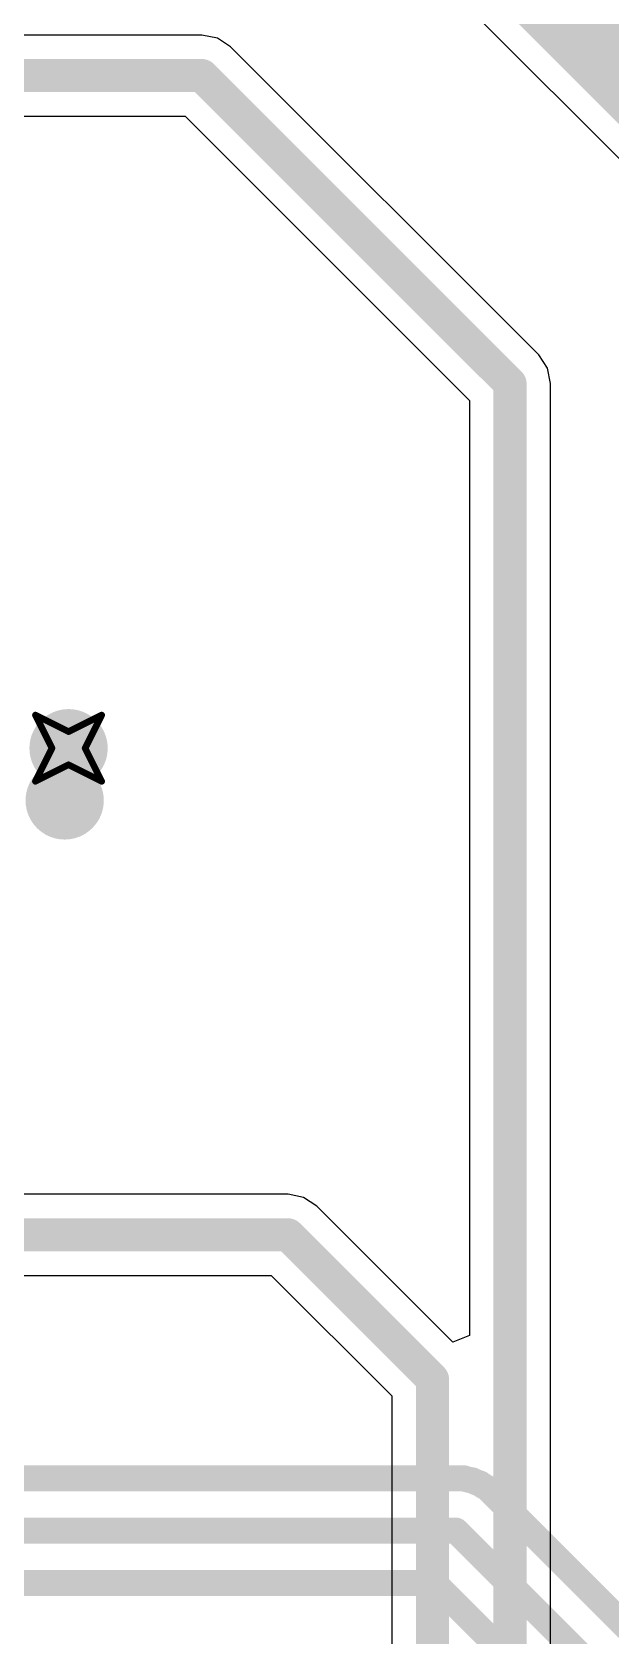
# Model space of a CAD drawing. Header units: inches. Extents: x 0 to 12.4, y -0.6 to 2.2.
# Drawn here: x 2.0857 to 2.2605, y 1.3429 to 1.8271 of the extents above; entities that cross this region are included whole.
import ezdxf

# ---------------------------------------------------------------- set-up
doc = ezdxf.new("R2010")
doc.units = ezdxf.units.IN
doc.header["$MEASUREMENT"] = 0
for name, color, linetype in [('Bottom Layer', 5, 'Continuous'), ('Dimension', 6, 'Continuous'), ('Drill Drawing', 1, 'Continuous'), ('Top Layer', 1, 'Continuous'), ('Via Holes', 16, 'Continuous')]:
    doc.layers.add(name, color=color, linetype=linetype)

msp = doc.modelspace()

# ---------------------------------------------------------------- hatches: boundary and pattern name
at = {"layer": 'Bottom Layer'}
h = msp.add_hatch(color=5, dxfattribs=at)
edge = h.paths.add_edge_path()
edge.add_arc((2.09674, 1.61092), 0.01181, 0, 360)
at = {"layer": 'Dimension'}
h = msp.add_hatch(color=6, dxfattribs=at)
edge = h.paths.add_edge_path()
edge.add_arc((2.09557, 1.59515), 0.01181, 0, 360)
at = {"layer": 'Top Layer'}
h = msp.add_hatch(color=1, dxfattribs=at)
edge = h.paths.add_edge_path()
edge.add_arc((2.09674, 1.61092), 0.01181, 0, 360)
at = {"layer": 'Via Holes'}
h = msp.add_hatch(color=7, dxfattribs=at)
edge = h.paths.add_edge_path()
edge.add_arc((2.09674, 1.61092), 0.00591, 0, 360)

# ---------------------------------------------------------------- linework, layer by layer
at = {"layer": 'Bottom Layer'}
for p, q in [((2.20733, 1.84457), (2.48068, 1.57121)), ((2.137, 1.82624), (1.77137, 1.82624)), ((2.14168, 1.8253), (2.137, 1.82624)), ((2.14565, 1.82265), (2.14168, 1.8253)), ((2.23865, 1.72965), (2.14565, 1.82265)), ((1.77137, 1.80176), (2.13193, 1.80176)), ((2.13193, 1.80176), (2.21776, 1.71593)), ((2.2413, 1.72568), (2.23865, 1.72965)), ((2.24224, 1.721), (2.2413, 1.72568)), ((2.24224, 0.803), (2.24224, 1.721)), ((2.21776, 1.71593), (2.21776, 1.43361)), ((2.163, 1.47624), (1.79837, 1.47624)), ((2.16768, 1.4753), (2.163, 1.47624)), ((2.17165, 1.47265), (2.16768, 1.4753)), ((2.21276, 1.43154), (2.17165, 1.47265)), ((1.79837, 1.45176), (2.15793, 1.45176)), ((2.15793, 1.45176), (2.19436, 1.41534)), ((2.21776, 1.43361), (2.21276, 1.43154)), ((2.19436, 1.41534), (2.19436, 1.18501))]:
    msp.add_line(p, q, dxfattribs=at)
for points in [[(2.22259, 1.88141, 0.05906, 0.05906, 0), (2.51753, 1.58647, 0.05906, 0.05906, 0)], [(1.757, 1.814, 0.01, 0.01, 0), (2.137, 1.814, 0.01, 0.01, 0)], [(2.137, 1.814, 0.01, 0.01, 0), (2.23, 1.721, 0.01, 0.01, 0)], [(2.23, 0.79794, 0.01, 0.01, 0), (2.23, 1.721, 0.01, 0.01, 0)], [(1.784, 1.464, 0.01, 0.01, 0), (2.163, 1.464, 0.01, 0.01, 0)], [(2.163, 1.464, 0.01, 0.01, 0), (2.2066, 1.4204, 0.01, 0.01, 0)], [(2.2066, 0.6254, 0.01, 0.01, 0), (2.2066, 1.4204, 0.01, 0.01, 0)]]:
    msp.add_lwpolyline(points, format="xyseb", dxfattribs=at)
for points in [[(2.1345, 1.814, 0.005, 0.005, 1), (2.1395, 1.814, 0.005, 0.005, 1)], [(2.1345, 1.814, 0.005, 0.005, 1), (2.1395, 1.814, 0.005, 0.005, 1)], [(2.2275, 1.721, 0.005, 0.005, 1), (2.2325, 1.721, 0.005, 0.005, 1)], [(2.2275, 1.721, 0.005, 0.005, 1), (2.2325, 1.721, 0.005, 0.005, 1)], [(2.1605, 1.464, 0.005, 0.005, 1), (2.1655, 1.464, 0.005, 0.005, 1)], [(2.1605, 1.464, 0.005, 0.005, 1), (2.1655, 1.464, 0.005, 0.005, 1)], [(2.2041, 1.4204, 0.005, 0.005, 1), (2.2091, 1.4204, 0.005, 0.005, 1)], [(2.2041, 1.4204, 0.005, 0.005, 1), (2.2091, 1.4204, 0.005, 0.005, 1)]]:
    msp.add_lwpolyline(points, format="xyseb", close=True, dxfattribs=at)
at = {"layer": 'Dimension'}
for points in [[(1.91514, 1.39045, 0.00787, 0.00787, 0), (2.21579, 1.39045, 0.00787, 0.00787, 0)], [(2.21579, 1.39045, 0.00787, 0.00787, 0), (2.21617, 1.39045, 0.00787, 0.00787, 0)], [(2.21617, 1.39045, 0.00787, 0.00787, 0), (2.21654, 1.39033, 0.00787, 0.00787, 0)], [(2.21654, 1.39033, 0.00787, 0.00787, 0), (2.217, 1.39018, 0.00787, 0.00787, 0)], [(2.21654, 1.39033, 0.00787, 0.00787, 0), (2.21654, 1.39033, 0.00787, 0.00787, 0)], [(2.217, 1.39018, 0.00787, 0.00787, 0), (2.21775, 1.39, 0.00787, 0.00787, 0)], [(2.21775, 1.39, 0.00787, 0.00787, 0), (2.21823, 1.38992, 0.00787, 0.00787, 0)], [(2.21823, 1.38992, 0.00787, 0.00787, 0), (2.21861, 1.38986, 0.00787, 0.00787, 0)], [(2.21823, 1.38992, 0.00787, 0.00787, 0), (2.21823, 1.38992, 0.00787, 0.00787, 0)], [(2.21861, 1.38986, 0.00787, 0.00787, 0), (2.21895, 1.38969, 0.00787, 0.00787, 0)], [(2.21895, 1.38969, 0.00787, 0.00787, 0), (2.21939, 1.38947, 0.00787, 0.00787, 0)], [(2.21895, 1.38969, 0.00787, 0.00787, 0), (2.21895, 1.38969, 0.00787, 0.00787, 0)], [(2.21939, 1.38947, 0.00787, 0.00787, 0), (2.22009, 1.38918, 0.00787, 0.00787, 0)], [(2.22009, 1.38918, 0.00787, 0.00787, 0), (2.22092, 1.38891, 0.00787, 0.00787, 0)], [(2.22092, 1.38891, 0.00787, 0.00787, 0), (2.22123, 1.38868, 0.00787, 0.00787, 0)], [(2.22123, 1.38868, 0.00787, 0.00787, 0), (2.22163, 1.38839, 0.00787, 0.00787, 0)], [(2.22123, 1.38868, 0.00787, 0.00787, 0), (2.22123, 1.38868, 0.00787, 0.00787, 0)], [(2.22163, 1.38839, 0.00787, 0.00787, 0), (2.22228, 1.38799, 0.00787, 0.00787, 0)], [(2.22228, 1.38799, 0.00787, 0.00787, 0), (2.22272, 1.38777, 0.00787, 0.00787, 0)], [(2.22272, 1.38777, 0.00787, 0.00787, 0), (2.22306, 1.3876, 0.00787, 0.00787, 0)], [(2.22272, 1.38777, 0.00787, 0.00787, 0), (2.22272, 1.38777, 0.00787, 0.00787, 0)], [(2.22306, 1.3876, 0.00787, 0.00787, 0), (2.22395, 1.38671, 0.00787, 0.00787, 0)], [(2.22395, 1.38671, 0.00787, 0.00787, 0), (2.3131, 1.29755, 0.00787, 0.00787, 0)], [(2.22395, 1.38671, 0.00787, 0.00787, 0), (2.22395, 1.38671, 0.00787, 0.00787, 0)], [(2.22395, 1.38671, 0.00787, 0.00787, 0), (2.22395, 1.38671, 0.00787, 0.00787, 0)], [(1.90659, 1.37468, 0.00787, 0.00787, 0), (2.21368, 1.37468, 0.00787, 0.00787, 0)], [(2.21368, 1.37468, 0.00787, 0.00787, 0), (2.31604, 1.27232, 0.00787, 0.00787, 0)], [(1.90535, 1.35891, 0.00787, 0.00787, 0), (2.20512, 1.35891, 0.00787, 0.00787, 0)], [(2.20512, 1.35891, 0.00787, 0.00787, 0), (2.20699, 1.35854, 0.00787, 0.00787, 0)], [(2.20699, 1.35854, 0.00787, 0.00787, 0), (2.20857, 1.35748, 0.00787, 0.00787, 0)], [(2.20857, 1.35748, 0.00787, 0.00787, 0), (2.2908, 1.27525, 0.00787, 0.00787, 0)]]:
    msp.add_lwpolyline(points, format="xyseb", dxfattribs=at)
for points in [[(2.21382, 1.39045, 0.00394, 0.00394, 1), (2.21776, 1.39045, 0.00394, 0.00394, 1)], [(2.21382, 1.39045, 0.00394, 0.00394, 1), (2.21776, 1.39045, 0.00394, 0.00394, 1)], [(2.2142, 1.39045, 0.00394, 0.00394, 1), (2.21814, 1.39045, 0.00394, 0.00394, 1)], [(2.2142, 1.39045, 0.00394, 0.00394, 1), (2.21814, 1.39045, 0.00394, 0.00394, 1)], [(2.21457, 1.39033, 0.00394, 0.00394, 1), (2.21851, 1.39033, 0.00394, 0.00394, 1)], [(2.21457, 1.39033, 0.00394, 0.00394, 1), (2.21851, 1.39033, 0.00394, 0.00394, 1)], [(2.21457, 1.39033, 0.00394, 0.00394, 1), (2.21851, 1.39033, 0.00394, 0.00394, 1)], [(2.21457, 1.39033, 0.00394, 0.00394, 1), (2.21851, 1.39033, 0.00394, 0.00394, 1)], [(2.21503, 1.39018, 0.00394, 0.00394, 1), (2.21897, 1.39018, 0.00394, 0.00394, 1)], [(2.21503, 1.39018, 0.00394, 0.00394, 1), (2.21897, 1.39018, 0.00394, 0.00394, 1)], [(2.21578, 1.39, 0.00394, 0.00394, 1), (2.21972, 1.39, 0.00394, 0.00394, 1)], [(2.21578, 1.39, 0.00394, 0.00394, 1), (2.21972, 1.39, 0.00394, 0.00394, 1)], [(2.21626, 1.38992, 0.00394, 0.00394, 1), (2.2202, 1.38992, 0.00394, 0.00394, 1)], [(2.21626, 1.38992, 0.00394, 0.00394, 1), (2.2202, 1.38992, 0.00394, 0.00394, 1)], [(2.21626, 1.38992, 0.00394, 0.00394, 1), (2.2202, 1.38992, 0.00394, 0.00394, 1)], [(2.21626, 1.38992, 0.00394, 0.00394, 1), (2.2202, 1.38992, 0.00394, 0.00394, 1)], [(2.21664, 1.38986, 0.00394, 0.00394, 1), (2.22058, 1.38986, 0.00394, 0.00394, 1)], [(2.21664, 1.38986, 0.00394, 0.00394, 1), (2.22058, 1.38986, 0.00394, 0.00394, 1)], [(2.21698, 1.38969, 0.00394, 0.00394, 1), (2.22092, 1.38969, 0.00394, 0.00394, 1)], [(2.21698, 1.38969, 0.00394, 0.00394, 1), (2.22092, 1.38969, 0.00394, 0.00394, 1)], [(2.21698, 1.38969, 0.00394, 0.00394, 1), (2.22092, 1.38969, 0.00394, 0.00394, 1)], [(2.21698, 1.38969, 0.00394, 0.00394, 1), (2.22092, 1.38969, 0.00394, 0.00394, 1)], [(2.21742, 1.38947, 0.00394, 0.00394, 1), (2.22135, 1.38947, 0.00394, 0.00394, 1)], [(2.21742, 1.38947, 0.00394, 0.00394, 1), (2.22135, 1.38947, 0.00394, 0.00394, 1)], [(2.21812, 1.38918, 0.00394, 0.00394, 1), (2.22206, 1.38918, 0.00394, 0.00394, 1)], [(2.21812, 1.38918, 0.00394, 0.00394, 1), (2.22206, 1.38918, 0.00394, 0.00394, 1)], [(2.21895, 1.38891, 0.00394, 0.00394, 1), (2.22289, 1.38891, 0.00394, 0.00394, 1)], [(2.21895, 1.38891, 0.00394, 0.00394, 1), (2.22289, 1.38891, 0.00394, 0.00394, 1)], [(2.21927, 1.38868, 0.00394, 0.00394, 1), (2.2232, 1.38868, 0.00394, 0.00394, 1)], [(2.21927, 1.38868, 0.00394, 0.00394, 1), (2.2232, 1.38868, 0.00394, 0.00394, 1)], [(2.21927, 1.38868, 0.00394, 0.00394, 1), (2.2232, 1.38868, 0.00394, 0.00394, 1)], [(2.21927, 1.38868, 0.00394, 0.00394, 1), (2.2232, 1.38868, 0.00394, 0.00394, 1)], [(2.21966, 1.38839, 0.00394, 0.00394, 1), (2.2236, 1.38839, 0.00394, 0.00394, 1)], [(2.21966, 1.38839, 0.00394, 0.00394, 1), (2.2236, 1.38839, 0.00394, 0.00394, 1)], [(2.22031, 1.38799, 0.00394, 0.00394, 1), (2.22425, 1.38799, 0.00394, 0.00394, 1)], [(2.22031, 1.38799, 0.00394, 0.00394, 1), (2.22425, 1.38799, 0.00394, 0.00394, 1)], [(2.22075, 1.38777, 0.00394, 0.00394, 1), (2.22469, 1.38777, 0.00394, 0.00394, 1)], [(2.22075, 1.38777, 0.00394, 0.00394, 1), (2.22469, 1.38777, 0.00394, 0.00394, 1)], [(2.22075, 1.38777, 0.00394, 0.00394, 1), (2.22469, 1.38777, 0.00394, 0.00394, 1)], [(2.22075, 1.38777, 0.00394, 0.00394, 1), (2.22469, 1.38777, 0.00394, 0.00394, 1)], [(2.22109, 1.3876, 0.00394, 0.00394, 1), (2.22503, 1.3876, 0.00394, 0.00394, 1)], [(2.22109, 1.3876, 0.00394, 0.00394, 1), (2.22503, 1.3876, 0.00394, 0.00394, 1)], [(2.22198, 1.38671, 0.00394, 0.00394, 1), (2.22592, 1.38671, 0.00394, 0.00394, 1)], [(2.22198, 1.38671, 0.00394, 0.00394, 1), (2.22592, 1.38671, 0.00394, 0.00394, 1)], [(2.22198, 1.38671, 0.00394, 0.00394, 1), (2.22592, 1.38671, 0.00394, 0.00394, 1)], [(2.22198, 1.38671, 0.00394, 0.00394, 1), (2.22592, 1.38671, 0.00394, 0.00394, 1)], [(2.22198, 1.38671, 0.00394, 0.00394, 1), (2.22592, 1.38671, 0.00394, 0.00394, 1)], [(2.22198, 1.38671, 0.00394, 0.00394, 1), (2.22592, 1.38671, 0.00394, 0.00394, 1)], [(2.21171, 1.37468, 0.00394, 0.00394, 1), (2.21564, 1.37468, 0.00394, 0.00394, 1)], [(2.21171, 1.37468, 0.00394, 0.00394, 1), (2.21564, 1.37468, 0.00394, 0.00394, 1)], [(2.20315, 1.35891, 0.00394, 0.00394, 1), (2.20709, 1.35891, 0.00394, 0.00394, 1)], [(2.20315, 1.35891, 0.00394, 0.00394, 1), (2.20709, 1.35891, 0.00394, 0.00394, 1)], [(2.20502, 1.35854, 0.00394, 0.00394, 1), (2.20896, 1.35854, 0.00394, 0.00394, 1)], [(2.20502, 1.35854, 0.00394, 0.00394, 1), (2.20896, 1.35854, 0.00394, 0.00394, 1)], [(2.20661, 1.35748, 0.00394, 0.00394, 1), (2.21054, 1.35748, 0.00394, 0.00394, 1)], [(2.20661, 1.35748, 0.00394, 0.00394, 1), (2.21054, 1.35748, 0.00394, 0.00394, 1)]]:
    msp.add_lwpolyline(points, format="xyseb", close=True, dxfattribs=at)
at = {"layer": 'Drill Drawing'}
for points in [[(2.08674, 1.62092, 0.002, 0.002, 0), (2.09674, 1.61592, 0.002, 0.002, 0)], [(2.08674, 1.62092, 0.002, 0.002, 0), (2.09174, 1.61092, 0.002, 0.002, 0)], [(2.09674, 1.61592, 0.002, 0.002, 0), (2.10674, 1.62092, 0.002, 0.002, 0)], [(2.10174, 1.61092, 0.002, 0.002, 0), (2.10674, 1.62092, 0.002, 0.002, 0)], [(2.08674, 1.60092, 0.002, 0.002, 0), (2.09174, 1.61092, 0.002, 0.002, 0)], [(2.10174, 1.61092, 0.002, 0.002, 0), (2.10674, 1.60092, 0.002, 0.002, 0)], [(2.08674, 1.60092, 0.002, 0.002, 0), (2.09674, 1.60592, 0.002, 0.002, 0)], [(2.09674, 1.60592, 0.002, 0.002, 0), (2.10674, 1.60092, 0.002, 0.002, 0)]]:
    msp.add_lwpolyline(points, format="xyseb", dxfattribs=at)
for points in [[(2.08624, 1.62092, 0.001, 0.001, 1), (2.08724, 1.62092, 0.001, 0.001, 1)], [(2.08624, 1.62092, 0.001, 0.001, 1), (2.08724, 1.62092, 0.001, 0.001, 1)], [(2.10624, 1.62092, 0.001, 0.001, 1), (2.10724, 1.62092, 0.001, 0.001, 1)], [(2.10624, 1.62092, 0.001, 0.001, 1), (2.10724, 1.62092, 0.001, 0.001, 1)], [(2.09624, 1.61592, 0.001, 0.001, 1), (2.09724, 1.61592, 0.001, 0.001, 1)], [(2.09624, 1.61592, 0.001, 0.001, 1), (2.09724, 1.61592, 0.001, 0.001, 1)], [(2.09124, 1.61092, 0.001, 0.001, 1), (2.09224, 1.61092, 0.001, 0.001, 1)], [(2.09124, 1.61092, 0.001, 0.001, 1), (2.09224, 1.61092, 0.001, 0.001, 1)], [(2.10124, 1.61092, 0.001, 0.001, 1), (2.10224, 1.61092, 0.001, 0.001, 1)], [(2.10124, 1.61092, 0.001, 0.001, 1), (2.10224, 1.61092, 0.001, 0.001, 1)], [(2.09624, 1.60592, 0.001, 0.001, 1), (2.09724, 1.60592, 0.001, 0.001, 1)], [(2.09624, 1.60592, 0.001, 0.001, 1), (2.09724, 1.60592, 0.001, 0.001, 1)], [(2.08624, 1.60092, 0.001, 0.001, 1), (2.08724, 1.60092, 0.001, 0.001, 1)], [(2.08624, 1.60092, 0.001, 0.001, 1), (2.08724, 1.60092, 0.001, 0.001, 1)], [(2.10624, 1.60092, 0.001, 0.001, 1), (2.10724, 1.60092, 0.001, 0.001, 1)], [(2.10624, 1.60092, 0.001, 0.001, 1), (2.10724, 1.60092, 0.001, 0.001, 1)]]:
    msp.add_lwpolyline(points, format="xyseb", close=True, dxfattribs=at)

doc.saveas('drawing.dxf')
